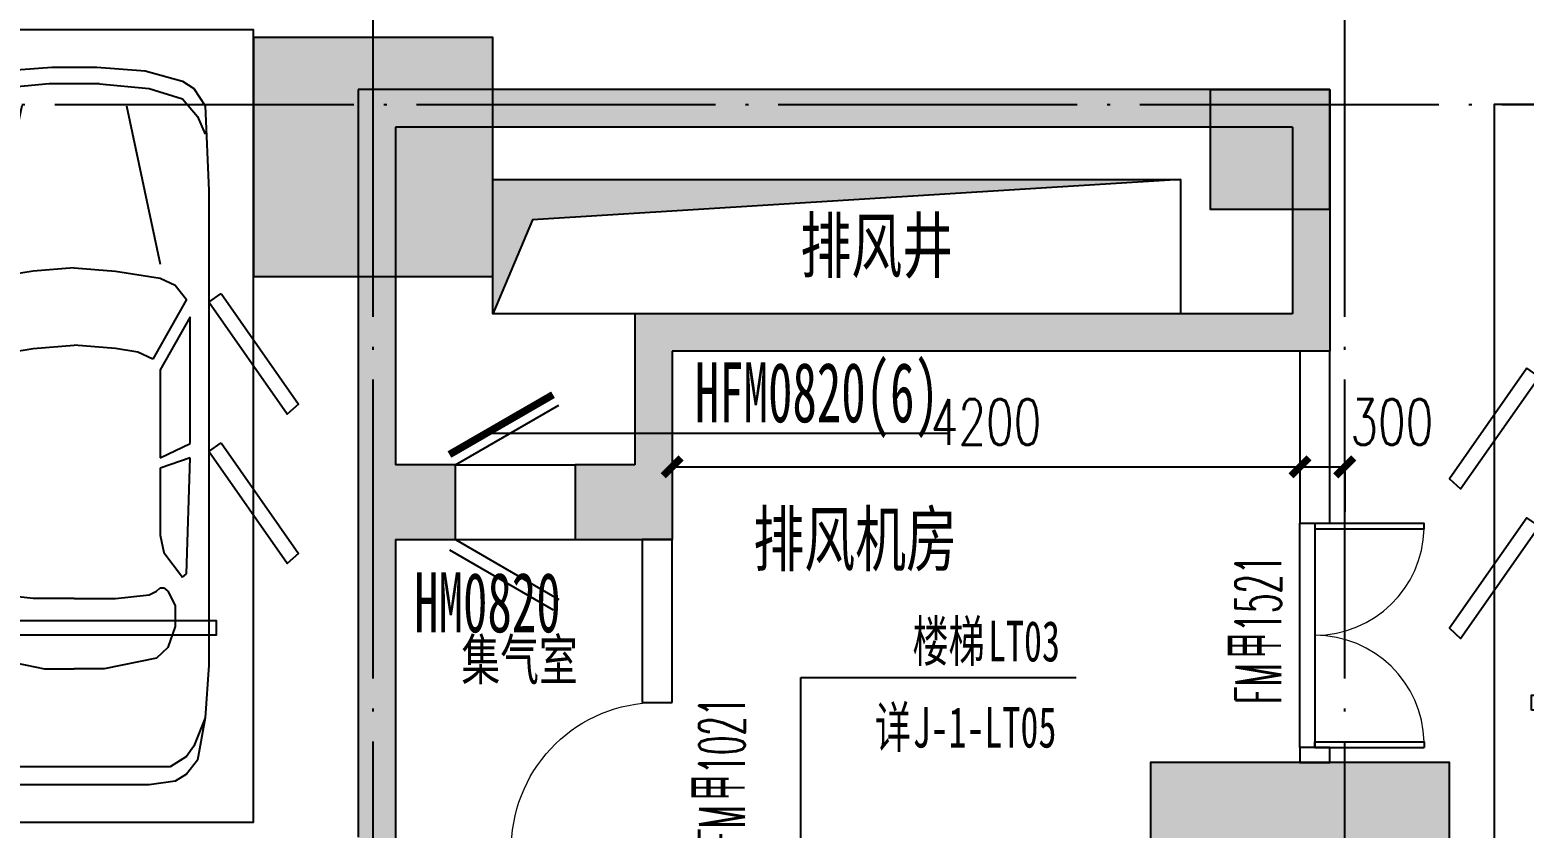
# Model space of a CAD drawing. Header units: millimetres. Extents: x 12325263 to 13848842, y -1463133 to 573208.
# Drawn here: x 12595500 to 12605497, y -1097727 to -1092387 of the extents above; entities that cross this region are included whole.
import ezdxf
from ezdxf.xclip import XClip

# ---------------------------------------------------------------- set-up
doc = ezdxf.new("R2010")
doc.units = ezdxf.units.MM
doc.header["$LTSCALE"] = 1000
doc.header["$XCLIPFRAME"] = 0
doc.linetypes.add('DOTE', pattern=[2.42, 2, -0.2, 0.02, -0.2])
doc.linetypes.add('地下室负三层平面图$0$-3F平面$0$$AUDIT_BAD_LTYPE2', pattern=[0])
for name, color, linetype in [('-2F平面$0$WALL-SHATCH', 8, 'Continuous'), ('A-ANNO-IDEN', 2, 'Continuous'), ('A-ANNO-TEXT', 7, 'Continuous'), ('A-AXIS', 16, 'DOTE'), ('A-COLS', 6, 'Continuous'), ('A-WALL', 5, 'Continuous'), ('A_WALL(防火墙)', 151, 'Continuous'), ('DOOR_FIRE', 1, 'Continuous'), ('DOOR_FIRE_TEXT', 7, 'Continuous'), ('PUB_DIM', 83, 'Continuous'), ('PUB_HATCH', 8, 'Continuous'), ('WALL', 5, 'Continuous'), ('人防墙', 6, 'Continuous'), ('人防门', 60, 'Continuous'), ('人防门编号', 73, 'Continuous'), ('公寓机动车库', 23, 'Continuous'), ('建筑-楼板开洞', 251, 'Continuous')]:
    doc.layers.add(name, color=color, linetype=linetype)
doc.styles.add('_TCH_DIM_T3', font='SIMPLEX.shx', dxfattribs={"width": 0.705882, "bigfont": 'GBCBIG.shx'})
doc.styles.add('_TCH_WINDOW', font='SIMPLEX', dxfattribs={"width": 0.7, "height": 3.5, "bigfont": 'GBCBIG'})
doc.styles.add('TITXV', font='', dxfattribs={"width": 0.7})
doc.styles.add('宋体', font='', dxfattribs={"width": 0.65})
doc.styles.add('标注宋体', font='', dxfattribs={"width": 0.6})
doc.styles.get('TITXV').set_extended_font_data('SimSun')
doc.styles.get('宋体').set_extended_font_data('SimSun')
doc.styles.get('标注宋体').set_extended_font_data('NSimSun')
doc.dimstyles.new('_TCH_ARCH&&120', dxfattribs={"dimtxt": 306, "dimasz": 120, "dimexe": 300, "dimexo": 360, "dimgap": 147, "dimtad": 1, "dimdec": 0, "dimzin": 0, "dimdsep": 46, "dimtxsty": '_TCH_DIM_T3', "dimblk": 'ARCHTICK', "dimcen": 0.09, "dimclrt": 7, "dimazin": 2, "dimtfac": 1, "dimtdec": 0, "dimtix": 1, "dimtmove": 2, "dimatfit": 3, "dimfxl": 1, "dimfxlon": 1, "dimtolj": 1, "dimtzin": 0, "dimarcsym": 0})

# ---------------------------------------------------------------- blocks, each defined once
blk = doc.blocks.new('asdgafgfasdfagfagasdgagadfgsdhgd人防$DorLib2D$00000197')
at = {"color": 0}
for p, q in [((-0.5, 0.313), (0.366, 0.813)), ((-0.5, -0.313), (0.366, -0.813)), ((-0.55, -0.399), (0.316, -0.899))]:
    blk.add_line(p, q, dxfattribs=at)
at = {"color": 0, "const_width": 0.0625}
blk.add_lwpolyline([(-0.55, 0.399), (0.316, 0.899)], dxfattribs=at)
blk = doc.blocks.new('asdgafgf20230228-rf2')
at = {"layer": 'PUB_HATCH'}
for points in [[(32350, 25950), (32600, 26200), (26100, 26200), (26350, 25950)], [(26350, 25950), (26100, 26200), (26100, 23440), (26266.7, 23440), (26350, 23690)], [(32600, 26200), (32350, 25950), (32350, 24700), (32600, 24450)], [(28199.9, 24450), (27949.9, 24700), (27949.9, 23690), (28199.9, 23190)], [(32600, 24450), (32350, 24700), (27949.9, 24700), (28199.9, 24450)], [(26350, 23190), (26750, 23190), (26750, 23690), (26350, 23690), (26266.7, 23440)], [(27949.9, 23690), (27550, 23690), (27550, 23190), (28199.9, 23190)], [(26266.7, 23440), (26100, 23440), (26100, 21199.9), (26183.3, 21049.9), (26350, 20999.9), (26350, 23190)]]:
    blk.add_hatch(color=256, dxfattribs=at).paths.add_polyline_path(points)
at = {"layer": '人防墙'}
for p, q in [((32600, 26200), (26100, 26200)), ((26100, 26200), (26100, 23440)), ((32600, 26200), (32600, 24450)), ((32350, 25950), (26350, 25950)), ((26350, 25950), (26350, 23690)), ((32350, 25950), (32350, 24700)), ((27949.9, 24700), (27949.9, 23690)), ((32350, 24700), (27949.9, 24700)), ((28199.9, 24450), (28199.9, 23190)), ((32600, 24450), (28199.9, 24450)), ((26750, 23690), (26350, 23690)), ((26750, 23190), (26750, 23690)), ((27949.9, 23690), (27550, 23690)), ((27550, 23690), (27550, 23190)), ((26100, 23440), (26100, 21199.9)), ((26350, 23190), (26750, 23190)), ((26350, 23190), (26350, 20999.9)), ((27550, 23190), (28199.9, 23190))]:
    blk.add_line(p, q, dxfattribs=at)
at = {"layer": '人防门'}
for p, q in [((26750, 23690, 0), (27550, 23690, 0)), ((26750, 23190, 0), (27550, 23190, 0))]:
    blk.add_line(p, q, dxfattribs=at)
at = {"layer": '人防门编号'}
blk.add_line((26957.4, 23902.2, 0), (30055.5, 23902.2, 0), dxfattribs=at)
at = {"layer": '人防门', "xscale": 800, "yscale": 800, "zscale": 500, "rotation": 359.9999999466603}
blk.add_blockref('asdgafgfasdfagfagasdgagadfgsdhgd人防$DorLib2D$00000197', (27150, 23440), dxfattribs=at)
at = {"layer": '人防门编号', "style": '标注宋体', "width": 0.6}
for s, p in [('HFM0820(6)', (28351.8, 23975, 0)), ('HM0820', (26474.4, 22570.1, 0))]:
    blk.add_text(s, height=400, dxfattribs=at).set_placement(p)
blk = doc.blocks.new('_FZH')
blk.add_lwpolyline([(-0.5, -0.5), (0.5, -0.5), (0.5, 0.5), (-0.5, 0.5)], close=True)
at = {"layer": 'PUB_HATCH'}
blk.add_solid([(-0.5, -0.5), (0.5, -0.5), (-0.5, 0.5), (0.5, 0.5)], dxfattribs=at)
blk = doc.blocks.new('1-3F')
at = {"layer": 'A-COLS'}
for p, xscale, yscale, zscale, rotation in [((-6500, 42650), 1600, 1600, 1600, 270), ((-500, 42700), 800, 800, 800, 270), ((-300, 38000), 1200, 2000, 2000, 90)]:
    blk.add_blockref('_FZH', p, dxfattribs=dict(at, xscale=xscale, yscale=yscale, zscale=zscale, rotation=rotation))
blk = doc.blocks.new('adgshg13--2F平面$0$A$C7F010FC0')
at = {"layer": '-2F平面$0$WALL-SHATCH'}
h = blk.add_hatch(color=256, dxfattribs=at)
h.dxf.hatch_style = 1
h.paths.add_polyline_path([(-60384.2, -16880.9), (-763.2, 197.5), (12587.6, -13153.3), (12587.6, -157996), (-162964.9, -188820.4), (-171262.4, -180522.9), (-171262.4, -31310.9), (-150707.2, -10755.7), (-131860.1, -7980.9), (-99162.4, -7980.9), (-99162.4, -4980.9), (-76620.4, -4980.9), (-70107.7, -16880.9)], flags=16)
h.paths.add_polyline_path([(-60091.2, -16380.9), (-646.9, 646.9), (12987.6, -12987.6), (12987.6, -158331.9), (-163100.6, -189250.4), (-171662.4, -180688.6), (-171662.4, -31145.2), (-150777.9, -10260.7), (-131896.7, -7480.9), (-99562.4, -7480.9), (-99562.4, -4580.9), (-76365.6, -4580.9), (-69907.5, -16380.9)])
blk = doc.blocks.new('A$C2A3E77E8')
at = {"layer": 'WALL', "color": 1}
blk.add_blockref('adgshg13--2F平面$0$A$C7F010FC0', (561507.9, 205483.1), dxfattribs=at)
blk = doc.blocks.new('asdfsfsdf')
at = {"color": 253, "linetype": '地下室负三层平面图$0$-3F平面$0$$AUDIT_BAD_LTYPE2', "transparency": 33554559, "extrusion": (0.000447791, 3.52996e-16, 1)}
for p, q in [((-500, -141.2, 0.2), (-725, -211.8, 0.3)), ((-168.7, -110, 0.1), (-500, -141.2, 0.2)), ((168.7, -110, -0.1), (-168.7, -110, 0.1)), ((168.7, -110, -0.1), (500, -141.2, -0.2)), ((500, -141.2, -0.2), (725, -211.8, -0.3)), ((-725, -211.8, 0.3), (-825, -329.4, 0.4)), ((-350, -258.8, 0.2), (-575, -1317.6, 0.3)), ((350, -258.8, -0.2), (575, -1317.6, -0.3)), ((725, -211.8, -0.3), (825, -329.4, -0.4)), ((-825, -329.4, 0.4), (-875, -447.1, 0.4)), ((825, -329.4, -0.4), (875, -447.1, -0.4)), ((-275, -1364.7, 0.1), (-575, -1411.8, 0.3)), ((0, -1341.2), (-275, -1364.7, 0.1)), ((0, -1341.2), (275, -1364.7, -0.1)), ((275, -1364.7, -0.1), (575, -1411.8, -0.3)), ((-675, -1458.8, 0.3), (-750, -1552.9, 0.3)), ((-575, -1411.8, 0.3), (-675, -1458.8, 0.3)), ((575, -1411.8, -0.3), (675, -1458.8, -0.3)), ((675, -1458.8, -0.3), (750, -1552.9, -0.3)), ((-750, -1552.9, 0.3), (-525, -1952.9, 0.2)), ((750, -1552.9, -0.3), (525, -1952.9, -0.2)), ((-775, -2517.6, 0.3), (-775, -1670.6, 0.3)), ((-775, -1670.6, 0.3), (-575, -2023.5, 0.3)), ((775, -1670.6, -0.3), (575, -2023.5, -0.3)), ((775, -2517.6, -0.3), (775, -1670.6, -0.3)), ((-425, -1905.9, 0.2), (-275, -1882.4, 0.1)), ((-275, -1882.4, 0.1), (0, -1858.8)), ((275, -1882.4, -0.1), (0, -1858.8)), ((425, -1905.9, -0.2), (275, -1882.4, -0.1)), ((-525, -1952.9, 0.2), (-425, -1905.9, 0.2)), ((525, -1952.9, -0.2), (425, -1905.9, -0.2)), ((-575, -2023.5, 0.3), (-575, -2611.8, 0.3)), ((575, -2023.5, -0.3), (575, -2611.8, -0.3)), ((-575, -2611.8, 0.3), (-775, -2517.6, 0.3)), ((575, -2611.8, -0.3), (775, -2517.6, -0.3)), ((-775, -2611.8, 0.3), (-575, -2682.4, 0.3)), ((-750, -3388.2, 0.3), (-775, -2611.8, 0.3)), ((-575, -2682.4, 0.3), (-575, -3129.4, 0.3)), ((775, -2611.8, -0.3), (575, -2682.4, -0.3)), ((575, -2682.4, -0.3), (575, -3129.4, -0.3)), ((750, -3388.2, -0.3), (775, -2611.8, -0.3)), ((-575, -3129.4, 0.3), (-600, -3247.1, 0.3)), ((575, -3129.4, -0.3), (600, -3247.1, -0.3)), ((-600, -3247.1, 0.3), (-725, -3411.8, 0.3)), ((600, -3247.1, -0.3), (725, -3411.8, -0.3)), ((-725, -3411.8, 0.3), (-750, -3388.2, 0.3)), ((725, -3411.8, -0.3), (750, -3388.2, -0.3)), ((-600, -3482.4, 0.3), (-625, -3505.9, 0.3)), ((-575, -3482.4, 0.3), (-600, -3482.4, 0.3)), ((-550, -3505.9, 0.2), (-575, -3482.4, 0.3)), ((550, -3505.9, -0.2), (575, -3482.4, -0.3)), ((575, -3482.4, -0.3), (600, -3482.4, -0.3)), ((600, -3482.4, -0.3), (625, -3505.9, -0.3)), ((-625, -3505.9, 0.3), (-675, -3600, 0.3)), ((-500, -3529.4, 0.2), (-550, -3505.9, 0.2)), ((-275, -3552.9, 0.1), (-500, -3529.4, 0.2)), ((0, -3552.9), (-275, -3552.9, 0.1)), ((0, -3552.9), (275, -3552.9, -0.1)), ((275, -3552.9, -0.1), (500, -3529.4, -0.2)), ((500, -3529.4, -0.2), (550, -3505.9, -0.2)), ((625, -3505.9, -0.3), (675, -3600, -0.3)), ((-675, -3600, 0.3), (-675, -3741.2, 0.3)), ((675, -3600, -0.3), (675, -3741.2, -0.3)), ((-675, -3741.2, 0.3), (-625, -3882.4, 0.3)), ((675, -3741.2, -0.3), (625, -3882.4, -0.3)), ((-625, -3882.4, 0.3), (-550, -3952.9, 0.2)), ((625, -3882.4, -0.3), (550, -3952.9, -0.2)), ((-550, -3952.9, 0.2), (-200, -4023.5, 0.1)), ((550, -3952.9, -0.2), (200, -4023.5, -0.1)), ((-200, -4023.5, 0.1), (0, -4023.5)), ((200, -4023.5, -0.1), (0, -4023.5)), ((-875, -4352.9, 0.4), (-800, -4541.2, 0.4)), ((875, -4352.9, -0.4), (800, -4541.2, -0.4)), ((-800, -4541.2, 0.4), (-750, -4611.8, 0.3)), ((800, -4541.2, -0.4), (750, -4611.8, -0.3)), ((-750, -4611.8, 0.3), (-641.2, -4680, 0.3)), ((641.2, -4680, -0.3), (-641.2, -4680, 0.3)), ((750, -4611.8, -0.3), (641.2, -4680, -0.3))]:
    blk.add_line(p, q, dxfattribs=at)
for points in [[(-475, -23.5), (-150, 0), (150, 0), (475, -23.5), (725, -94.1), (800, -141.2), (875, -258.8), (900, -823.5), (900, -4000), (875, -4352.9), (825, -4635.3), (750, -4729.4), (675, -4776.5), (500, -4800), (-500, -4800), (-675, -4776.5), (-750, -4729.4), (-825, -4635.3), (-875, -4352.9), (-900, -4000), (-900, -823.5), (-875, -258.8), (-800, -141.2), (-725, -94.1)], [(-981.9, -1513.2), (-1500, -2253.1), (-1425.3, -2320.8), (-900, -1570.6)]]:
    blk.add_lwpolyline(points, close=True, dxfattribs=at)
at = {"color": 253, "linetype": '地下室负三层平面图$0$-3F平面$0$$AUDIT_BAD_LTYPE2', "transparency": 33554559, "extrusion": (0.000447791, 3.52996e-16, 1), "elevation": 0}
for points in [[(981.9, -1513.2), (1500, -2253.1), (1425.3, -2320.8), (900, -1570.6)], [(-900, -2570.6), (-981.9, -2513.2), (-1500, -3253.1), (-1425.3, -3320.8)], [(981.9, -2513.2), (1500, -3253.1), (1425.3, -3320.8), (900, -2570.6)]]:
    blk.add_lwpolyline(points, close=True, dxfattribs=at)
blk = doc.blocks.new('A$C06465456')
for points in [[(0, 5300), (2400, 5300), (2400, 0), (0, 0)], [(250, 4050), (250, 3950), (2150, 3950), (2150, 4050)]]:
    blk.add_lwpolyline(points, close=True)
at = {"xscale": -1, "rotation": 180}
blk.add_blockref('asdfsfsdf', (1200, 250), dxfattribs=at)
blk = doc.blocks.new('qlzw')
at = {"layer": 'A-AXIS'}
for p, q in [((12464366.8, 979489.8), (12464366.8, 1082089.8)), ((12470866.8, 979489.8), (12470866.8, 1082089.8)), ((12411416.8, 1038989.8), (12486866.8, 1038989.8))]:
    blk.add_line(p, q, dxfattribs=at)
blk = doc.blocks.new('_ArchTick')
at = {"color": 0, "linetype": 'ByBlock', "const_width": 0.4}
blk.add_lwpolyline([(-0.5, -0.5), (0.5, 0.5)], dxfattribs=at)
blk = doc.blocks.new('*D3935')
at = {"layer": 'Defpoints', "color": 0, "transparency": 16777216}
for p in [(12599796.8, -1094660), (12603996.8, -1094660), (12603996.8, -1095310)]:
    blk.add_point(p, dxfattribs=at)
at = {"layer": 'PUB_DIM', "color": 0, "lineweight": -2, "transparency": 16777216}
for p, q in [((12599796.8, -1095309), (12599796.8, -1095610)), ((12599796.8, -1095310), (12603996.8, -1095310)), ((12603996.8, -1095309), (12603996.8, -1095610))]:
    blk.add_line(p, q, dxfattribs=at)
at = {"layer": 'PUB_DIM', "color": 0, "lineweight": -2, "transparency": 16777216, "xscale": 120, "yscale": 120, "zscale": 120, "rotation": 180}
blk.add_blockref('_ArchTick', (12599796.8, -1095310), dxfattribs=at)
at = {"layer": 'PUB_DIM', "color": 0, "lineweight": -2, "transparency": 16777216, "xscale": 120, "yscale": 120, "zscale": 120}
blk.add_blockref('_ArchTick', (12603996.8, -1095310), dxfattribs=at)
at = {"layer": 'PUB_DIM', "color": 7, "transparency": 16777216, "insert": (12601896.8, -1095010), "char_height": 306, "attachment_point": 5, "style": '_TCH_DIM_T3'}
blk.add_mtext('\\A1;4200', dxfattribs=at)
blk = doc.blocks.new('*D3936')
at = {"layer": 'Defpoints', "color": 0, "transparency": 16777216}
for p in [(12603996.8, -1094660), (12604296.8, -1094660), (12604296.8, -1095310)]:
    blk.add_point(p, dxfattribs=at)
at = {"layer": 'PUB_DIM', "color": 0, "lineweight": -2, "transparency": 16777216}
for p, q in [((12603996.8, -1095309), (12603996.8, -1095610)), ((12603996.8, -1095310), (12604296.8, -1095310)), ((12604296.8, -1095309), (12604296.8, -1095610))]:
    blk.add_line(p, q, dxfattribs=at)
at = {"layer": 'PUB_DIM', "color": 0, "lineweight": -2, "transparency": 16777216, "xscale": 120, "yscale": 120, "zscale": 120, "rotation": 180}
blk.add_blockref('_ArchTick', (12603996.8, -1095310), dxfattribs=at)
at = {"layer": 'PUB_DIM', "color": 0, "lineweight": -2, "transparency": 16777216, "xscale": 120, "yscale": 120, "zscale": 120}
blk.add_blockref('_ArchTick', (12604296.8, -1095310), dxfattribs=at)
at = {"layer": 'PUB_DIM', "color": 7, "transparency": 16777216, "insert": (12604611.2, -1095010), "char_height": 306, "attachment_point": 5, "style": '_TCH_DIM_T3'}
blk.add_mtext('\\A1;300', dxfattribs=at)
blk = doc.blocks.new('$DorLib2D$00000002')
for p, q in [((-0.5, 0), (-0.5, 0.4875)), ((-0.475, 0.4875), (-0.5, 0.4875)), ((-0.475, 0), (-0.475, 0.4875)), ((0.475, 0), (0.475, 0.4875)), ((0.475, 0.4875), (0.5, 0.4875)), ((0.5, 0), (0.5, 0.4875)), ((-0.5, 0), (-0.475, 0)), ((0.5, 0), (0.475, 0))]:
    blk.add_line(p, q)
at = {"lineweight": 13}
for centre, start, end in [((-0.4875, 0), 0, 88.53072), ((0.4875, 0), 91.46928, 180)]:
    blk.add_arc(centre, 0.4875, start, end, dxfattribs=at)
blk = doc.blocks.new('$DorLib2D$00000001')
for p, q in [((0.45, 0.975), (0.5, 0.975)), ((0.45, 0), (0.45, 0.975)), ((0.5, 0), (0.5, 0.975)), ((0.5, 0), (0.45, 0))]:
    blk.add_line(p, q)
at = {"lineweight": 13}
blk.add_arc((0.475, 0), 0.975, 91.46928, 180, dxfattribs=at)

msp = doc.modelspace()

# ---------------------------------------------------------------- hatches: boundary and pattern name
at = {"layer": '建筑-楼板开洞'}
h = msp.add_hatch(color=256, dxfattribs=at)
h.dxf.hatch_style = 1
h.paths.add_polyline_path([(12598596.8, -1094286.8), (12598596.8, -1093386.8), (12603196.8, -1093386.8), (12598863.4, -1093657.2)])

# ---------------------------------------------------------------- linework, layer by layer
at = {"layer": 'A-ANNO-IDEN'}
for p, q in [((12600656.8, -1098740), (12600656.8, -1096720)), ((12600656.8, -1096720), (12602500, -1096720))]:
    msp.add_line(p, q, dxfattribs=at)
at = {"layer": 'A-WALL'}
for p, q in [((12603996.8, -1094536.7), (12603996.8, -1095686.8)), ((12604196.8, -1094536.7), (12603996.8, -1094536.7)), ((12604196.8, -1095686.8), (12604196.8, -1094536.7)), ((12603996.8, -1095686.8), (12604196.8, -1095686.8)), ((12599596.8, -1095796.7), (12599596.8, -1096886.8)), ((12599796.8, -1095796.7), (12599596.8, -1095796.7)), ((12599796.8, -1096886.8), (12599796.8, -1095796.7)), ((12599596.8, -1096886.8), (12599796.8, -1096886.8)), ((12604196.8, -1097186.8), (12603996.8, -1097186.8)), ((12603996.8, -1097186.8), (12603996.8, -1097286.8)), ((12604196.8, -1097286.8), (12604196.8, -1097186.8)), ((12603996.8, -1097286.8), (12604196.8, -1097286.8))]:
    msp.add_line(p, q, dxfattribs=at)
at = {"layer": 'DOOR_FIRE'}
msp.add_lwpolyline([(12603996.8, -1095686.8), (12604096.8, -1095686.8), (12604096.8, -1097186.8), (12603996.8, -1097186.8)], close=True, dxfattribs=at)
at = {"layer": '建筑-楼板开洞'}
for points in [[(12598596.8, -1094286.8), (12598596.8, -1093386.8), (12603196.8, -1093386.8), (12598863.4, -1093657.2)], [(12598596.8, -1093386.8), (12603196.8, -1093386.8), (12603196.8, -1094286.8), (12598596.8, -1094286.8)]]:
    msp.add_lwpolyline(points, close=True, dxfattribs=at)

# ---------------------------------------------------------------- block references
ref = msp.add_blockref('A$C2A3E77E8', (12039933.3, -1095474.8), dxfattribs=dict(rotation=350.0412492537527))
XClip(ref).set_block_clipping_path([(574517.6328491271, 127502.2367430634), (563167.6328490991, 127502.2228846755), (563167.6311767455, 128872.3654828509), (556800.2987149898, 128872.35771109), (544257.8770271596, 126670.0996581088), (543557.4714692105, 130659.0804795903), (536268.9804626536, 129379.331731239), (537790.8662453052, 120711.8038626132), (523312.3703787625, 118169.6006707186), (521652.1357429288, 127625.0713569671), (520765.6618171427, 127469.4202569119), (520307.3778515682, 130079.4678951118), (515776.700237589, 129283.9687092729), (515422.1926091146, 131303.0932199814), (513452.2958014049, 130957.2097736297), (514282.4182554409, 126229.4878651481), (510637.9919826575, 125589.577113275), (512263.534631284, 116331.1783077423), (512362.3527807724, 116348.529120174), (517291.1072248165, 88278.0145814414), (519851.8954271879, 88727.6234641299), (522454.6248882134, 73904.4148362107), (519893.7906026859, 73454.7686835658), (526007.3042119928, 38637.452739819), (480033.7029030509, 30565.0258553012), (466439.1866319198, 28317.0522398334), (446673.6220214516, 140886.9888556413), (578014.3726615645, 163948.422490485), (584117.7942495663, 129187.8787387202)])
msp.add_blockref('1-3F', (12604296.8, -1135886.8))
at = {"layer": 'A_WALL(防火墙)'}
msp.add_blockref('qlzw', (133430, -2131876.5), dxfattribs=at)
at = {"layer": 'DOOR_FIRE', "zscale": 200}
for name, p, xscale, yscale, rotation in [('$DorLib2D$00000002', (12604096.8, -1096436.8), -1500, -1500, 89.99999999983149), ('$DorLib2D$00000001', (12599696.8, -1097386.8), -1000, 1000, 89.99999999978385)]:
    msp.add_blockref(name, p, dxfattribs=dict(at, xscale=xscale, yscale=yscale, rotation=rotation))
at = {"layer": '人防墙'}
ref = msp.add_blockref('asdgafgf20230228-rf2', (12571596.8, -1118986.7), dxfattribs=at)
XClip(ref).set_block_clipping_path([(-67355.290652331, -38121.2847742999), (65994.7093476802, 85028.7152257001)])
at = {"layer": '公寓机动车库', "xscale": -1, "rotation": 180}
for p in [(12594596.8, -1092386.8, 0), (12605296.8, -1092886.8)]:
    msp.add_blockref('A$C06465456', p, dxfattribs=at)

# ---------------------------------------------------------------- texts
at = {"layer": 'A-ANNO-TEXT'}
for s, height, style, width, p in [('排风井', 356.87, 'TITXV', 0.7, (12600654.3, -1094008.1)), ('排风机房', 356.87, 'TITXV', 0.7, (12600339.8, -1095970.8)), ('楼梯', 271.9, '宋体', 0.65, (12601404.7, -1096612)), ('LT03', 271.9, '宋体', 0.65, (12601910.2, -1096612)), ('集气室', 271.9, 'TITXV', 0.7, (12598386.6, -1096736.5)), ('详', 271.9, '宋体', 0.65, (12601152.9, -1097188)), ('J-1-LT05', 271.9, '宋体', 0.65, (12601405.6, -1097188))]:
    msp.add_text(s, height=height, dxfattribs=dict(at, style=style, width=width)).set_placement(p)
at = {"layer": 'DOOR_FIRE_TEXT', "style": '_TCH_WINDOW'}
for s, height, width, p in [('1521', 306, 0.494118, (12603870.9, -1096416.7)), ('甲', 347.2, 0.7, (12603870.9, -1096593.7)), ('FM', 306, 0.494118, (12603870.9, -1096896.1)), ('1021', 306, 0.494118, (12600282.7, -1097366.7)), ('甲', 347.2, 0.7, (12600282.7, -1097543.7)), ('FM', 306, 0.494118, (12600282.7, -1097846.1))]:
    msp.add_text(s, height=height, rotation=90, dxfattribs=dict(at, width=width)).set_placement(p)

# ---------------------------------------------------------------- dimensions: what is measured, and where the dimension line sits
at = {"layer": 'PUB_DIM'}
dim = msp.add_aligned_dim(p1=(12599796.8, -1094660), p2=(12603996.8, -1094660), distance=-650, dimstyle='_TCH_ARCH&&120', dxfattribs=at)
dim.commit()
dim.dimension.update_dxf_attribs({"geometry": '*D3935', "text_midpoint": (12601896.8, -1095010)})
dim = msp.add_linear_dim(base=(12604296.8, -1095310), p1=(12603996.8, -1094660), p2=(12604296.8, -1094660), angle=0, dimstyle='_TCH_ARCH&&120', dxfattribs=at)
dim.commit()
dim.dimension.update_dxf_attribs({"geometry": '*D3936', "text_midpoint": (12604611.2, -1095010), "dimtype": 129})

doc.saveas('drawing.dxf')
